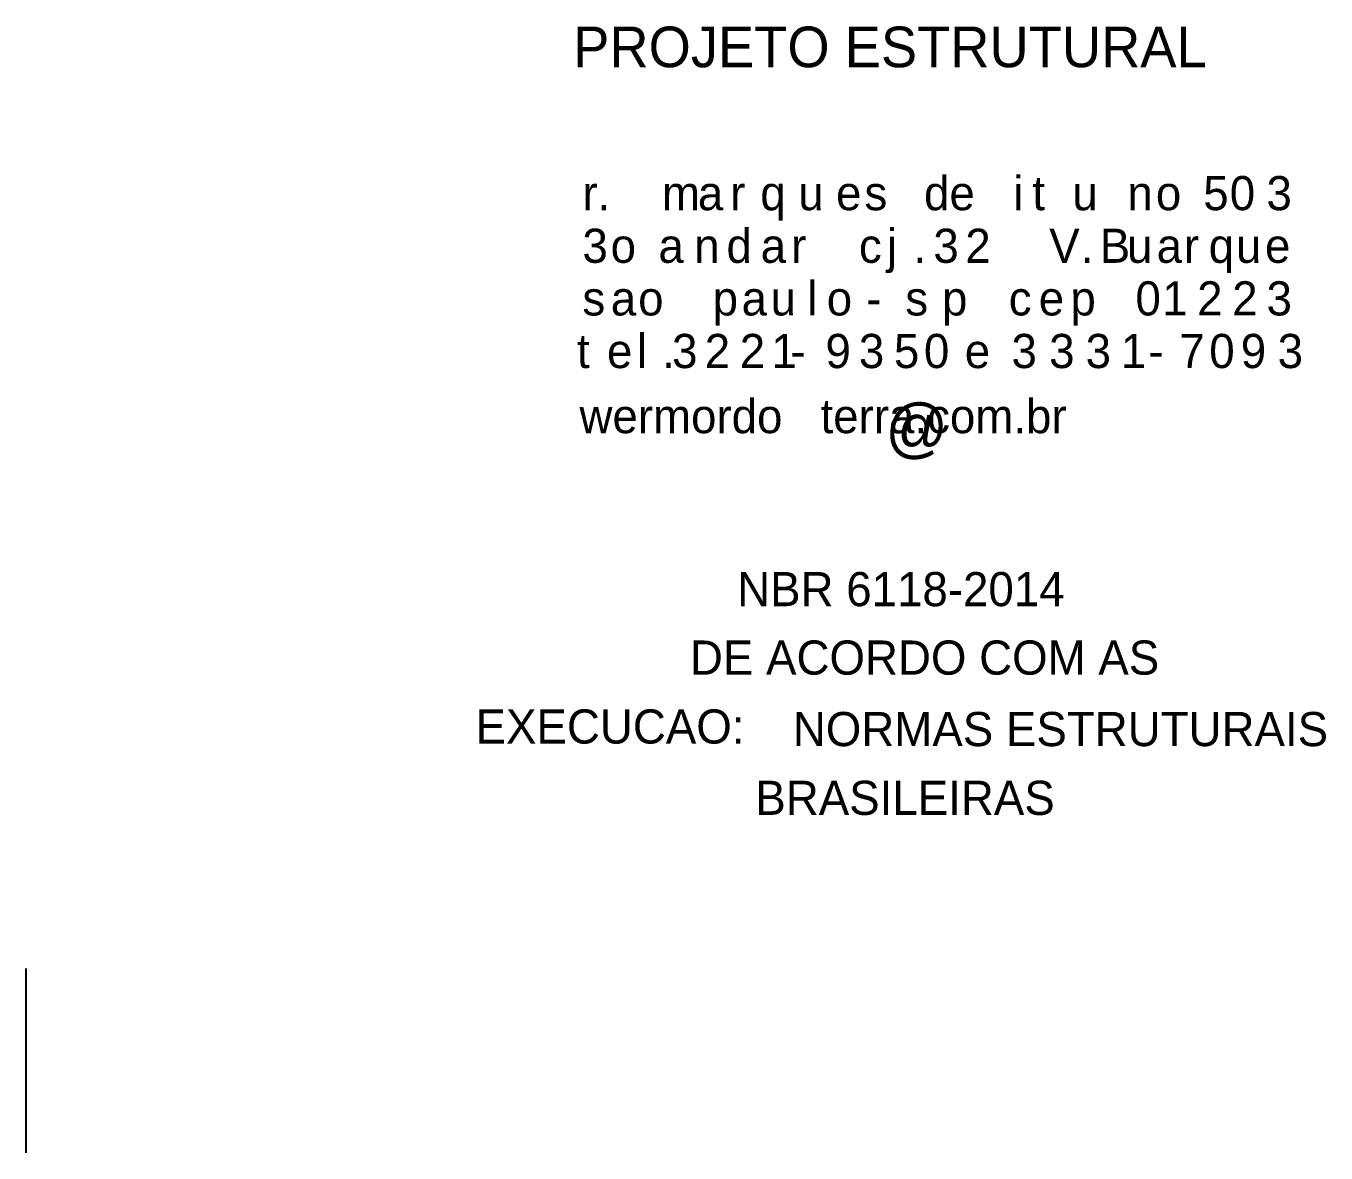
# Model space of a CAD drawing. Header units: metres. Extents: x 1556 to 7189, y 1013 to 3871.
# Drawn here: x 6254.8 to 6606.9, y 1013.1 to 1318.3 of the extents above; entities that cross this region are included whole.
import ezdxf

# ---------------------------------------------------------------- set-up
doc = ezdxf.new("R2010")
doc.units = ezdxf.units.M
doc.layers.add('3', color=3, linetype='Continuous')

msp = doc.modelspace()

# ---------------------------------------------------------------- linework, layer by layer
at = {"layer": '3', "linetype": 'Continuous'}
msp.add_line((6254.762797, 1063.09205), (6254.762797, 1013.09255), dxfattribs=at)
msp.add_line((6254.762797, 1063.09205), (6254.762797, 1013.09255), dxfattribs=at)

# ---------------------------------------------------------------- texts
for s, height, p in [('PROJETO ESTRUTURAL', 10.99989, (6402.994862, 1307.110491)), ('r.', 9.249908, (6405.503087, 1268.39142)), ('m', 9.249908, (6427.055606, 1268.39142)), ('a', 9.249908, (6436.774259, 1268.39142)), ('r', 9.249908, (6445.510499, 1268.39142)), ('q', 9.249908, (6453.686199, 1268.39142)), ('u', 9.249908, (6463.96344, 1268.39142)), ('e', 9.249908, (6474.197713, 1268.39142)), ('s', 9.249908, (6481.904667, 1268.39142)), ('de', 9.249908, (6498.043177, 1268.39142)), ('i', 9.249908, (6522.228482, 1268.39142)), ('t', 9.249908, (6527.384681, 1268.39142)), ('u', 9.249908, (6538.204885, 1268.39142)), ('n', 9.249908, (6553.128564, 1268.39142)), ('o', 9.249908, (6560.845284, 1268.39142)), ('5', 9.249908, (6573.684999, 1268.39142)), ('0', 9.249908, (6580.864615, 1268.39142)), ('3', 9.249908, (6590.813734, 1268.39142)), ('3', 9.249908, (6405.503087, 1254.143516)), ('o', 9.249908, (6413.137776, 1254.143516)), ('a', 9.249908, (6426.084912, 1254.143516)), ('n', 9.249908, (6435.778175, 1254.143516)), ('d', 9.249908, (6444.526134, 1254.143516)), ('a', 9.249908, (6453.789713, 1254.143516)), ('r', 9.249908, (6462.022053, 1254.143516)), ('c', 9.249908, (6480.398822, 1254.143516)), ('j', 9.249908, (6487.9632, 1254.143516)), ('3', 9.249908, (6500.574402, 1254.143516)), ('2', 9.249908, (6509.2208, 1254.143516)), ('V', 9.249908, (6531.958854, 1254.143516)), ('B', 9.249908, (6545.650123, 1254.143516)), ('u', 9.249908, (6553.027002, 1254.143516)), ('a', 9.249908, (6561.060125, 1254.143516)), ('r', 9.249908, (6568.437005, 1254.143516)), ('q', 9.249908, (6575.159594, 1254.143516)), ('u', 9.249908, (6582.536473, 1254.143516)), ('e', 9.249908, (6590.407488, 1254.143516)), ('.', 9.249908, (6495.170159, 1254.143516)), ('.', 9.249908, (6540.515409, 1254.143516)), ('s', 9.249908, (6405.503087, 1239.893658)), ('a', 9.249908, (6413.182698, 1239.893658)), ('o', 9.249908, (6420.594733, 1239.893658)), ('p', 9.249908, (6440.772266, 1239.893658)), ('a', 9.249908, (6448.619843, 1239.893658)), ('u', 9.249908, (6456.467421, 1239.893658)), ('l', 9.249908, (6466.41654, 1239.893658)), ('o', 9.249908, (6471.687972, 1239.893658)), ('s', 9.249908, (6492.972915, 1239.893658)), ('p', 9.249908, (6502.914222, 1239.893658)), ('c', 9.249908, (6520.984354, 1239.893658)), ('e', 9.249908, (6529.117085, 1239.893658)), ('p', 9.249908, (6537.700984, 1239.893658)), ('0', 9.249908, (6555.321901, 1239.893658)), ('1', 9.249908, (6562.550345, 1239.893658)), ('2', 9.249908, (6572.038531, 1239.893658)), ('2', 9.249908, (6581.526717, 1239.893658)), ('3', 9.249908, (6590.829359, 1239.893658)), ('-', 9.249908, (6482.377318, 1239.893658)), ('t', 9.249908, (6404.021887, 1225.643801)), ('e', 9.249908, (6412.152665, 1225.643801)), ('l', 9.249908, (6420.285396, 1225.643801)), ('3', 9.249908, (6429.782979, 1225.643801)), ('2', 9.249908, (6438.629692, 1225.643801)), ('2', 9.249908, (6448.116902, 1225.643801)), ('1', 9.249908, (6456.7008, 1225.643801)), ('9', 9.249908, (6471.340319, 1225.643801)), ('3', 9.249908, (6480.389057, 1225.643801)), ('5', 9.249908, (6489.884079, 1225.643801)), ('0', 9.249908, (6498.020716, 1225.643801)), ('e', 9.249908, (6509.077247, 1225.643801)), ('3', 9.249908, (6521.73044, 1225.643801)), ('3', 9.249908, (6531.941276, 1225.643801)), ('3', 9.249908, (6541.81813, 1225.643801)), ('1', 9.249908, (6551.345379, 1225.643801)), ('7', 9.249908, (6567.222173, 1225.643801)), ('0', 9.249908, (6575.311936, 1225.643801)), ('9', 9.249908, (6583.850913, 1225.643801)), ('3', 9.249908, (6593.841047, 1225.643801)), ('-', 9.249908, (6461.846274, 1225.643801)), ('-', 9.249908, (6558.835538, 1225.643801)), ('.', 9.249908, (6427.062672, 1225.643801)), ('wermordo   terra.com.br', 9.249908, (6404.696454, 1208.010188)), ('@', 12.499875, (6487.56086, 1203.365703)), ('NBR 6118-2014', 9.25, (6447.41417, 1161.162441)), ('DE ACORDO COM AS', 9.249908, (6434.622559, 1142.626399)), ('EXECUCAO:', 9.249908, (6376.5487, 1123.96344)), ('NORMAS ESTRUTURAIS', 9.249908, (6462.497468, 1123.264478)), ('BRASILEIRAS', 9.249908, (6452.336833, 1104.6465))]:
    msp.add_text(s, height=height, dxfattribs=at).set_placement(p)

doc.saveas('drawing.dxf')
